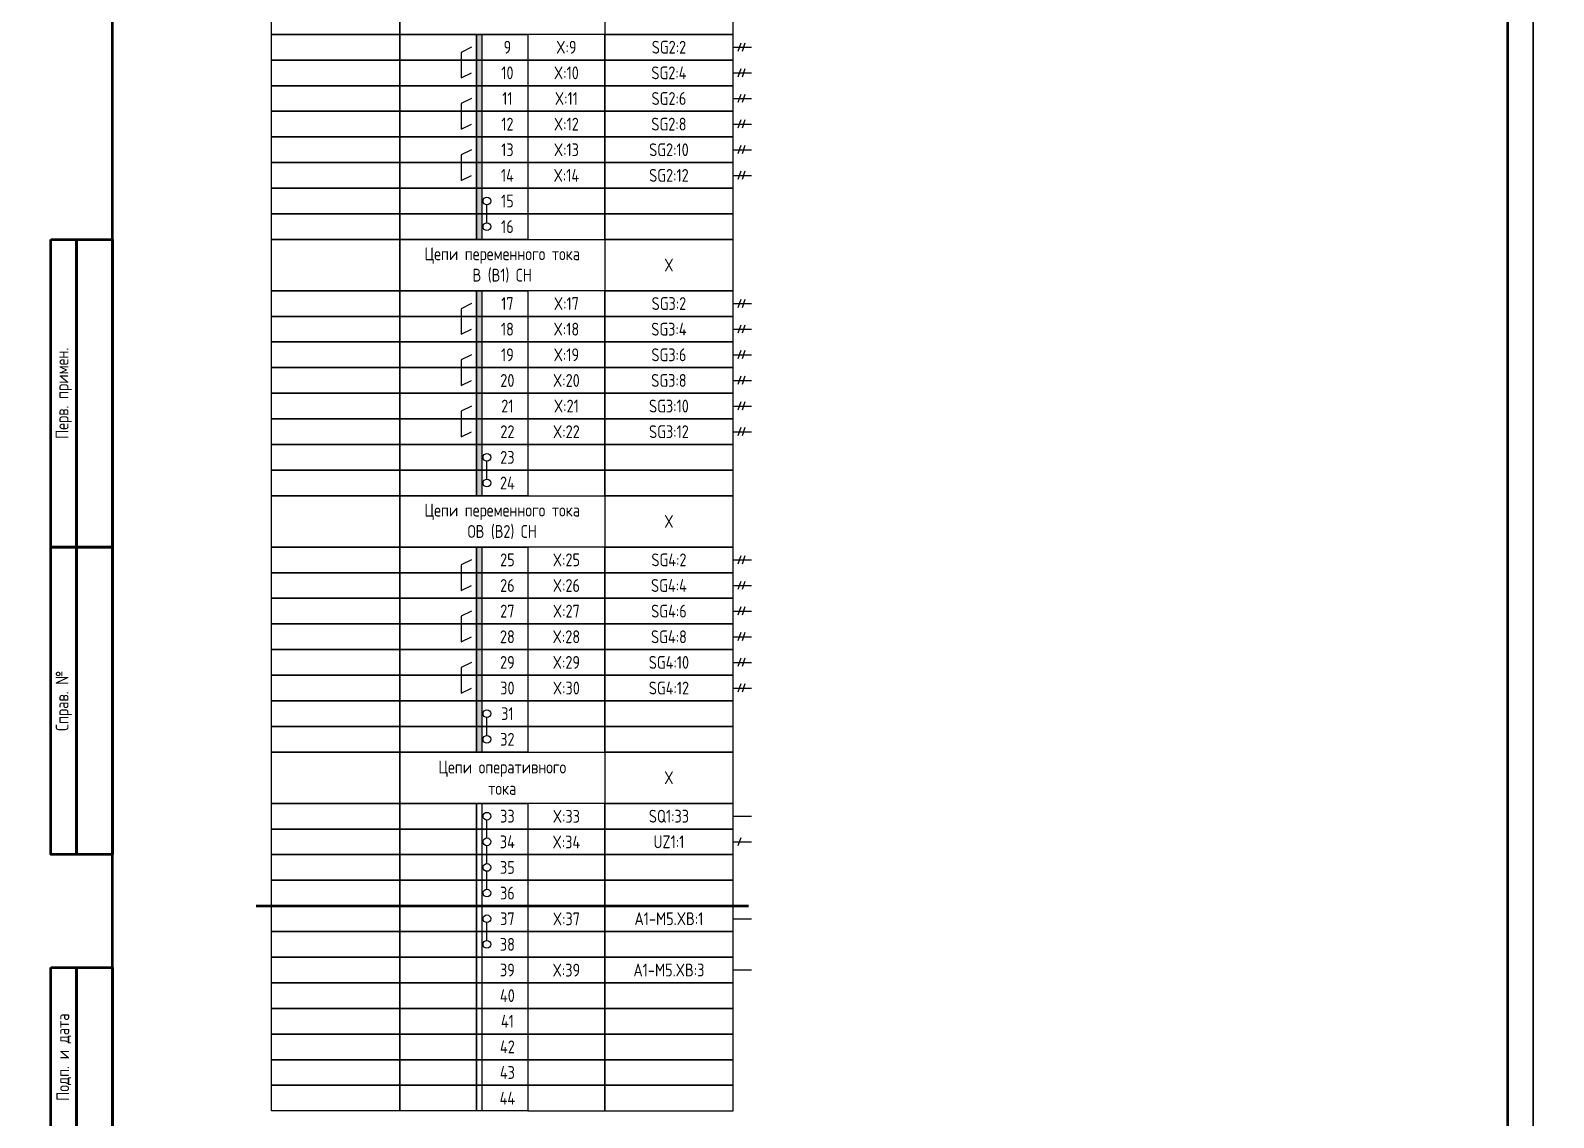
# Model space of a CAD drawing. Header units: millimetres. Extents: x -1117 to 3702, y -90 to 586.
# Drawn here: x 2104 to 2401, y 120.7 to 332.8 of the extents above; entities that cross this region are included whole.
import ezdxf

# ---------------------------------------------------------------- set-up
doc = ezdxf.new("R2010")
doc.units = ezdxf.units.MM
doc.styles.add('Gost_type_A', font='GOST_A.TTF')

# ---------------------------------------------------------------- blocks, each defined once
blk = doc.blocks.new('Штамп левый верхний')
at = {"lineweight": 50}
for points in [[(-12, 0), (-7, 0), (-7, -60), (-12, -60)], [(-7, 0), (0, 0), (0, -60), (-7, -60)], [(-12, -60), (-7, -60), (-7, -120), (-12, -120)], [(-7, -60), (0, -60), (0, -120), (-7, -120)]]:
    blk.add_lwpolyline(points, close=True, dxfattribs=at)
at = {"char_height": 2.5, "width": 60, "attachment_point": 5, "rotation": 90, "style": 'Gost_type_A'}
for s, insert in [('Перв. примен.', (-9.5, -30)), ('Справ. №', (-9.5, -90))]:
    blk.add_mtext(s, dxfattribs=dict(at, insert=insert))
blk = doc.blocks.new('Штамп левый нижний')
at = {"lineweight": 50}
for points in [[(-12, 145), (-7, 145), (-7, 110), (-12, 110)], [(-7, 145), (0, 145), (0, 110), (-7, 110)], [(-12, 110), (-7, 110), (-7, 85), (-12, 85)], [(-7, 110), (0, 110), (0, 85), (-7, 85)], [(-12, 85), (-7, 85), (-7, 60), (-12, 60)], [(-7, 85), (0, 85), (0, 60), (-7, 60)], [(-12, 60), (-7, 60), (-7, 25), (-12, 25)], [(-7, 60), (0, 60), (0, 25), (-7, 25)], [(-12, 25), (-7, 25), (-7, 0), (-12, 0)], [(-7, 25), (0, 25), (0, 0), (-7, 0)]]:
    blk.add_lwpolyline(points, close=True, dxfattribs=at)
at = {"char_height": 2.5, "attachment_point": 5, "rotation": 90, "style": 'Gost_type_A'}
for s, insert, width in [('Подп. и дата', (-9.5, 127.5), 35), ('Инв. № дубл.', (-9.5, 97.5), 25), ('Взам. инв. №', (-9.5, 72.5), 25), ('Подп. и дата', (-9.5, 42.5), 35), ('Инв. N подл.', (-9.5, 12.5), 25)]:
    blk.add_mtext(s, dxfattribs=dict(at, insert=insert, width=width))

msp = doc.modelspace()

# ---------------------------------------------------------------- hatches: boundary and pattern name
h = msp.add_hatch(color=256)
h.dxf.hatch_style = 1
h.paths.add_polyline_path([(2192, 332), (2191, 332), (2191, 292), (2192, 292)])
h = msp.add_hatch(color=256)
h.dxf.hatch_style = 1
h.paths.add_polyline_path([(2192, 282), (2191, 282), (2191, 242), (2192, 242)])
h = msp.add_hatch(color=256)
h.dxf.hatch_style = 1
h.paths.add_polyline_path([(2191, 242), (2192, 242), (2192, 262), (2191, 262)])
h.paths.add_polyline_path([(2191, 192), (2192, 192), (2192, 232), (2191, 232)])

# ---------------------------------------------------------------- linework, layer by layer
for p, q in [((2242.54, 330.31), (2241.96, 328.69)), ((2243.33, 330.31), (2242.75, 328.69)), ((2241, 329.5), (2244.62, 329.5)), ((2241, 324.5), (2244.62, 324.5)), ((2242.54, 325.31), (2241.96, 323.69)), ((2243.33, 325.31), (2242.75, 323.69)), ((2241, 319.5), (2244.62, 319.5)), ((2242.54, 320.31), (2241.96, 318.69)), ((2243.33, 320.31), (2242.75, 318.69)), ((2242.54, 315.31), (2241.96, 313.69)), ((2243.33, 315.31), (2242.75, 313.69)), ((2241, 314.5), (2244.62, 314.5)), ((2241, 309.5), (2244.62, 309.5)), ((2242.54, 310.31), (2241.96, 308.69)), ((2243.33, 310.31), (2242.75, 308.69)), ((2241, 304.5), (2244.62, 304.5)), ((2242.54, 305.31), (2241.96, 303.69)), ((2243.33, 305.31), (2242.75, 303.69)), ((2193, 295.25), (2193, 298.75)), ((2241, 279.5), (2244.62, 279.5)), ((2242.54, 280.31), (2241.96, 278.69)), ((2243.33, 280.31), (2242.75, 278.69)), ((2241, 274.5), (2244.62, 274.5)), ((2242.54, 275.31), (2241.96, 273.69)), ((2243.33, 275.31), (2242.75, 273.69)), ((2242.54, 270.31), (2241.96, 268.69)), ((2243.33, 270.31), (2242.75, 268.69)), ((2241, 269.5), (2244.62, 269.5)), ((2241, 264.5), (2244.62, 264.5)), ((2242.54, 265.31), (2241.96, 263.69)), ((2243.33, 265.31), (2242.75, 263.69)), ((2241, 259.5), (2244.62, 259.5)), ((2242.54, 260.31), (2241.96, 258.69)), ((2243.33, 260.31), (2242.75, 258.69)), ((2241, 254.5), (2244.62, 254.5)), ((2242.54, 255.31), (2241.96, 253.69)), ((2243.33, 255.31), (2242.75, 253.69)), ((2193, 245.25), (2193, 248.75)), ((2241, 229.5), (2244.62, 229.5)), ((2242.54, 230.31), (2241.96, 228.69)), ((2243.33, 230.31), (2242.75, 228.69)), ((2241, 224.5), (2244.62, 224.5)), ((2242.54, 225.31), (2241.96, 223.69)), ((2243.33, 225.31), (2242.75, 223.69)), ((2242.54, 220.31), (2241.96, 218.69)), ((2243.33, 220.31), (2242.75, 218.69)), ((2241, 219.5), (2244.62, 219.5)), ((2241, 214.5), (2244.62, 214.5)), ((2242.54, 215.31), (2241.96, 213.69)), ((2243.33, 215.31), (2242.75, 213.69)), ((2241, 209.5), (2244.62, 209.5)), ((2242.54, 210.31), (2241.96, 208.69)), ((2243.33, 210.31), (2242.75, 208.69)), ((2242.54, 205.31), (2241.96, 203.69)), ((2243.33, 205.31), (2242.75, 203.69)), ((2241, 204.5), (2244.62, 204.5)), ((2193, 195.25), (2193, 198.75)), ((2241, 179.5), (2244.62, 179.5)), ((2242.54, 175.31), (2241.96, 173.69)), ((2241, 174.5), (2244.62, 174.5)), ((2241, 159.5), (2244.62, 159.5)), ((2241, 149.5), (2244.62, 149.5))]:
    msp.add_line(p, q)
at = {"lineweight": -2}
for p, q in [((2193, 175.25), (2193, 178.75)), ((2193, 170.25), (2193, 173.75)), ((2193, 165.25), (2193, 168.75)), ((2193, 155.25), (2193, 158.75))]:
    msp.add_line(p, q, dxfattribs=at)
at = {"lineweight": 50}
msp.add_line((2148, 162), (2244, 162), dxfattribs=at)
for points in [[(2397, 420), (2397, 0), (2100, 0), (2100, 420)], [(2694, 420), (2694, 0), (2397, 0), (2397, 420)], [(2151, 342), (2176, 342), (2176, 332), (2151, 332)], [(2176, 342), (2216, 342), (2216, 332), (2176, 332)], [(2241, 342), (2216, 342), (2216, 332), (2241, 332)], [(2151, 332), (2176, 332), (2176, 327), (2151, 327)], [(2176, 332), (2191, 332), (2191, 327), (2176, 327)], [(2191, 332), (2201, 332), (2201, 327), (2191, 327)], [(2216, 332), (2201, 332), (2201, 327), (2216, 327)], [(2241, 332), (2216, 332), (2216, 327), (2241, 327)], [(2151, 327), (2176, 327), (2176, 322), (2151, 322)], [(2176, 327), (2191, 327), (2191, 322), (2176, 322)], [(2191, 327), (2201, 327), (2201, 322), (2191, 322)], [(2216, 327), (2201, 327), (2201, 322), (2216, 322)], [(2241, 327), (2216, 327), (2216, 322), (2241, 322)], [(2151, 322), (2176, 322), (2176, 317), (2151, 317)], [(2176, 322), (2191, 322), (2191, 317), (2176, 317)], [(2191, 322), (2201, 322), (2201, 317), (2191, 317)], [(2216, 322), (2201, 322), (2201, 317), (2216, 317)], [(2241, 322), (2216, 322), (2216, 317), (2241, 317)], [(2151, 317), (2176, 317), (2176, 312), (2151, 312)], [(2176, 317), (2191, 317), (2191, 312), (2176, 312)], [(2191, 317), (2201, 317), (2201, 312), (2191, 312)], [(2216, 317), (2201, 317), (2201, 312), (2216, 312)], [(2241, 317), (2216, 317), (2216, 312), (2241, 312)], [(2151, 312), (2176, 312), (2176, 307), (2151, 307)], [(2176, 312), (2191, 312), (2191, 307), (2176, 307)], [(2191, 312), (2201, 312), (2201, 307), (2191, 307)], [(2216, 312), (2201, 312), (2201, 307), (2216, 307)], [(2241, 312), (2216, 312), (2216, 307), (2241, 307)], [(2151, 307), (2176, 307), (2176, 302), (2151, 302)], [(2176, 307), (2191, 307), (2191, 302), (2176, 302)], [(2191, 307), (2201, 307), (2201, 302), (2191, 302)], [(2216, 307), (2201, 307), (2201, 302), (2216, 302)], [(2241, 307), (2216, 307), (2216, 302), (2241, 302)], [(2151, 302), (2176, 302), (2176, 297), (2151, 297)], [(2176, 302), (2191, 302), (2191, 297), (2176, 297)], [(2191, 302), (2201, 302), (2201, 297), (2191, 297)], [(2216, 302), (2201, 302), (2201, 297), (2216, 297)], [(2241, 302), (2216, 302), (2216, 297), (2241, 297)], [(2151, 297), (2176, 297), (2176, 292), (2151, 292)], [(2176, 297), (2191, 297), (2191, 292), (2176, 292)], [(2191, 297), (2201, 297), (2201, 292), (2191, 292)], [(2216, 297), (2201, 297), (2201, 292), (2216, 292)], [(2241, 297), (2216, 297), (2216, 292), (2241, 292)], [(2151, 292), (2176, 292), (2176, 282), (2151, 282)], [(2176, 292), (2216, 292), (2216, 282), (2176, 282)], [(2241, 292), (2216, 292), (2216, 282), (2241, 282)], [(2151, 282), (2176, 282), (2176, 277), (2151, 277)], [(2176, 282), (2191, 282), (2191, 277), (2176, 277)], [(2191, 282), (2201, 282), (2201, 277), (2191, 277)], [(2216, 282), (2201, 282), (2201, 277), (2216, 277)], [(2241, 282), (2216, 282), (2216, 277), (2241, 277)], [(2151, 277), (2176, 277), (2176, 272), (2151, 272)], [(2176, 277), (2191, 277), (2191, 272), (2176, 272)], [(2191, 277), (2201, 277), (2201, 272), (2191, 272)], [(2216, 277), (2201, 277), (2201, 272), (2216, 272)], [(2241, 277), (2216, 277), (2216, 272), (2241, 272)], [(2151, 272), (2176, 272), (2176, 267), (2151, 267)], [(2176, 272), (2191, 272), (2191, 267), (2176, 267)], [(2191, 272), (2201, 272), (2201, 267), (2191, 267)], [(2216, 272), (2201, 272), (2201, 267), (2216, 267)], [(2241, 272), (2216, 272), (2216, 267), (2241, 267)], [(2151, 267), (2176, 267), (2176, 262), (2151, 262)], [(2176, 267), (2191, 267), (2191, 262), (2176, 262)], [(2191, 267), (2201, 267), (2201, 262), (2191, 262)], [(2216, 267), (2201, 267), (2201, 262), (2216, 262)], [(2241, 267), (2216, 267), (2216, 262), (2241, 262)], [(2151, 262), (2176, 262), (2176, 257), (2151, 257)], [(2176, 262), (2191, 262), (2191, 257), (2176, 257)], [(2191, 262), (2201, 262), (2201, 257), (2191, 257)], [(2216, 262), (2201, 262), (2201, 257), (2216, 257)], [(2241, 262), (2216, 262), (2216, 257), (2241, 257)], [(2151, 257), (2176, 257), (2176, 252), (2151, 252)], [(2176, 257), (2191, 257), (2191, 252), (2176, 252)], [(2191, 257), (2201, 257), (2201, 252), (2191, 252)], [(2216, 257), (2201, 257), (2201, 252), (2216, 252)], [(2241, 257), (2216, 257), (2216, 252), (2241, 252)], [(2151, 252), (2176, 252), (2176, 247), (2151, 247)], [(2176, 252), (2191, 252), (2191, 247), (2176, 247)], [(2191, 252), (2201, 252), (2201, 247), (2191, 247)], [(2216, 252), (2201, 252), (2201, 247), (2216, 247)], [(2241, 252), (2216, 252), (2216, 247), (2241, 247)], [(2151, 247), (2176, 247), (2176, 242), (2151, 242)], [(2176, 247), (2191, 247), (2191, 242), (2176, 242)], [(2191, 247), (2201, 247), (2201, 242), (2191, 242)], [(2216, 247), (2201, 247), (2201, 242), (2216, 242)], [(2241, 247), (2216, 247), (2216, 242), (2241, 242)], [(2151, 242), (2176, 242), (2176, 232), (2151, 232)], [(2176, 242), (2216, 242), (2216, 232), (2176, 232)], [(2241, 242), (2216, 242), (2216, 232), (2241, 232)], [(2151, 232), (2176, 232), (2176, 227), (2151, 227)], [(2176, 232), (2191, 232), (2191, 227), (2176, 227)], [(2191, 232), (2201, 232), (2201, 227), (2191, 227)], [(2216, 232), (2201, 232), (2201, 227), (2216, 227)], [(2241, 232), (2216, 232), (2216, 227), (2241, 227)], [(2151, 227), (2176, 227), (2176, 222), (2151, 222)], [(2176, 227), (2191, 227), (2191, 222), (2176, 222)], [(2191, 227), (2201, 227), (2201, 222), (2191, 222)], [(2216, 227), (2201, 227), (2201, 222), (2216, 222)], [(2241, 227), (2216, 227), (2216, 222), (2241, 222)], [(2151, 222), (2176, 222), (2176, 217), (2151, 217)], [(2176, 222), (2191, 222), (2191, 217), (2176, 217)], [(2191, 222), (2201, 222), (2201, 217), (2191, 217)], [(2216, 222), (2201, 222), (2201, 217), (2216, 217)], [(2241, 222), (2216, 222), (2216, 217), (2241, 217)], [(2151, 217), (2176, 217), (2176, 212), (2151, 212)], [(2176, 217), (2191, 217), (2191, 212), (2176, 212)], [(2191, 217), (2201, 217), (2201, 212), (2191, 212)], [(2216, 217), (2201, 217), (2201, 212), (2216, 212)], [(2241, 217), (2216, 217), (2216, 212), (2241, 212)], [(2151, 212), (2176, 212), (2176, 207), (2151, 207)], [(2176, 212), (2191, 212), (2191, 207), (2176, 207)], [(2191, 212), (2201, 212), (2201, 207), (2191, 207)], [(2216, 212), (2201, 212), (2201, 207), (2216, 207)], [(2241, 212), (2216, 212), (2216, 207), (2241, 207)], [(2151, 207), (2176, 207), (2176, 202), (2151, 202)], [(2176, 207), (2191, 207), (2191, 202), (2176, 202)], [(2191, 207), (2201, 207), (2201, 202), (2191, 202)], [(2216, 207), (2201, 207), (2201, 202), (2216, 202)], [(2241, 207), (2216, 207), (2216, 202), (2241, 202)], [(2151, 202), (2176, 202), (2176, 197), (2151, 197)], [(2176, 202), (2191, 202), (2191, 197), (2176, 197)], [(2191, 202), (2201, 202), (2201, 197), (2191, 197)], [(2216, 202), (2201, 202), (2201, 197), (2216, 197)], [(2241, 202), (2216, 202), (2216, 197), (2241, 197)], [(2151, 197), (2176, 197), (2176, 192), (2151, 192)], [(2176, 197), (2191, 197), (2191, 192), (2176, 192)], [(2191, 197), (2201, 197), (2201, 192), (2191, 192)], [(2216, 197), (2201, 197), (2201, 192), (2216, 192)], [(2241, 197), (2216, 197), (2216, 192), (2241, 192)], [(2151, 192), (2176, 192), (2176, 182), (2151, 182)], [(2176, 192), (2216, 192), (2216, 182), (2176, 182)], [(2241, 192), (2216, 192), (2216, 182), (2241, 182)], [(2151, 182), (2176, 182), (2176, 177), (2151, 177)], [(2176, 182), (2191, 182), (2191, 177), (2176, 177)], [(2191, 182), (2201, 182), (2201, 177), (2191, 177)], [(2216, 182), (2201, 182), (2201, 177), (2216, 177)], [(2241, 182), (2216, 182), (2216, 177), (2241, 177)], [(2151, 177), (2176, 177), (2176, 172), (2151, 172)], [(2176, 177), (2191, 177), (2191, 172), (2176, 172)], [(2191, 177), (2201, 177), (2201, 172), (2191, 172)], [(2216, 177), (2201, 177), (2201, 172), (2216, 172)], [(2241, 177), (2216, 177), (2216, 172), (2241, 172)], [(2151, 172), (2176, 172), (2176, 167), (2151, 167)], [(2176, 172), (2191, 172), (2191, 167), (2176, 167)], [(2191, 172), (2201, 172), (2201, 167), (2191, 167)], [(2216, 172), (2201, 172), (2201, 167), (2216, 167)], [(2241, 172), (2216, 172), (2216, 167), (2241, 167)], [(2151, 167), (2176, 167), (2176, 162), (2151, 162)], [(2176, 167), (2191, 167), (2191, 162), (2176, 162)], [(2191, 167), (2201, 167), (2201, 162), (2191, 162)], [(2216, 167), (2201, 167), (2201, 162), (2216, 162)], [(2241, 167), (2216, 167), (2216, 162), (2241, 162)], [(2151, 162), (2176, 162), (2176, 157), (2151, 157)], [(2176, 162), (2191, 162), (2191, 157), (2176, 157)], [(2191, 162), (2201, 162), (2201, 157), (2191, 157)], [(2216, 162), (2201, 162), (2201, 157), (2216, 157)], [(2241, 162), (2216, 162), (2216, 157), (2241, 157)], [(2151, 157), (2176, 157), (2176, 152), (2151, 152)], [(2176, 157), (2191, 157), (2191, 152), (2176, 152)], [(2191, 157), (2201, 157), (2201, 152), (2191, 152)], [(2216, 157), (2201, 157), (2201, 152), (2216, 152)], [(2241, 157), (2216, 157), (2216, 152), (2241, 152)], [(2151, 152), (2176, 152), (2176, 147), (2151, 147)], [(2176, 152), (2191, 152), (2191, 147), (2176, 147)], [(2191, 152), (2201, 152), (2201, 147), (2191, 147)], [(2216, 152), (2201, 152), (2201, 147), (2216, 147)], [(2241, 152), (2216, 152), (2216, 147), (2241, 147)], [(2151, 147), (2176, 147), (2176, 142), (2151, 142)], [(2176, 147), (2191, 147), (2191, 142), (2176, 142)], [(2191, 147), (2201, 147), (2201, 142), (2191, 142)], [(2216, 147), (2201, 147), (2201, 142), (2216, 142)], [(2241, 147), (2216, 147), (2216, 142), (2241, 142)], [(2151, 142), (2176, 142), (2176, 137), (2151, 137)], [(2176, 142), (2191, 142), (2191, 137), (2176, 137)], [(2191, 142), (2201, 142), (2201, 137), (2191, 137)], [(2216, 142), (2201, 142), (2201, 137), (2216, 137)], [(2241, 142), (2216, 142), (2216, 137), (2241, 137)], [(2151, 137), (2176, 137), (2176, 132), (2151, 132)], [(2176, 137), (2191, 137), (2191, 132), (2176, 132)], [(2191, 137), (2201, 137), (2201, 132), (2191, 132)], [(2216, 137), (2201, 137), (2201, 132), (2216, 132)], [(2241, 137), (2216, 137), (2216, 132), (2241, 132)], [(2151, 132), (2176, 132), (2176, 127), (2151, 127)], [(2176, 132), (2191, 132), (2191, 127), (2176, 127)], [(2191, 132), (2201, 132), (2201, 127), (2191, 127)], [(2216, 132), (2201, 132), (2201, 127), (2216, 127)], [(2241, 132), (2216, 132), (2216, 127), (2241, 127)], [(2151, 127), (2176, 127), (2176, 122), (2151, 122)], [(2176, 127), (2191, 127), (2191, 122), (2176, 122)], [(2191, 127), (2201, 127), (2201, 122), (2191, 122)], [(2216, 127), (2201, 127), (2201, 122), (2216, 122)], [(2241, 127), (2216, 127), (2216, 122), (2241, 122)]]:
    msp.add_lwpolyline(points, close=True)
msp.add_lwpolyline([(2392, 415), (2392, 5), (2120, 5), (2120, 415)], close=True, dxfattribs=at)
for points in [[(2191, 292), (2191, 332), (2192, 332), (2192, 292)], [(2190, 329.5), (2188, 328.5), (2188, 323.5), (2190, 324.5)], [(2190, 319.5), (2188, 318.5), (2188, 313.5), (2190, 314.5)], [(2190, 309.5), (2188, 308.5), (2188, 303.5), (2190, 304.5)], [(2190, 279.5), (2188, 278.5), (2188, 273.5), (2190, 274.5)], [(2191, 242), (2191, 282), (2192, 282), (2192, 242)], [(2190, 269.5), (2188, 268.5), (2188, 263.5), (2190, 264.5)], [(2190, 259.5), (2188, 258.5), (2188, 253.5), (2190, 254.5)], [(2191, 192), (2191, 232), (2192, 232), (2192, 192)], [(2190, 229.5), (2188, 228.5), (2188, 223.5), (2190, 224.5)], [(2190, 219.5), (2188, 218.5), (2188, 213.5), (2190, 214.5)], [(2190, 209.5), (2188, 208.5), (2188, 203.5), (2190, 204.5)], [(2192, 182), (2192, 122)]]:
    msp.add_lwpolyline(points)
for centre in [(2193, 299.5), (2193, 294.5), (2193, 249.5), (2193, 244.5), (2193, 199.5), (2193, 194.5)]:
    msp.add_circle(centre, 0.75)
at = {"lineweight": -2}
for centre in [(2193, 179.5), (2193, 174.5), (2193, 174.5), (2193, 169.5), (2193, 169.5), (2193, 164.5), (2193, 159.5), (2193, 159.5), (2193, 154.5), (2193, 154.5)]:
    msp.add_circle(centre, 0.75, dxfattribs=at)

# ---------------------------------------------------------------- block references
at = {"color": 1}
for name, p in [('Штамп левый верхний', (2120, 292)), ('Штамп левый нижний', (2120, 5))]:
    msp.add_blockref(name, p, dxfattribs=at)

# ---------------------------------------------------------------- texts
at = {"ltscale": 10, "char_height": 2.5, "attachment_point": 5, "style": 'Gost_type_A'}
for s, insert, width in [('9', (2197, 329.5), 8), ('X:9', (2208.5, 329.5), 15), ('10', (2197, 324.5), 8), ('X:10', (2208.5, 324.5), 15), ('11', (2197, 319.5), 8), ('X:11', (2208.5, 319.5), 15), ('12', (2197, 314.5), 8), ('X:12', (2208.5, 314.5), 15), ('13', (2197, 309.5), 8), ('X:13', (2208.5, 309.5), 15), ('14', (2197, 304.5), 8), ('X:14', (2208.5, 304.5), 15), ('15', (2197, 299.5), 8), ('16', (2197, 294.5), 8), ('17', (2197, 279.5), 8), ('X:17', (2208.5, 279.5), 15), ('18', (2197, 274.5), 8), ('X:18', (2208.5, 274.5), 15), ('19', (2197, 269.5), 8), ('X:19', (2208.5, 269.5), 15), ('20', (2197, 264.5), 8), ('X:20', (2208.5, 264.5), 15), ('21', (2197, 259.5), 8), ('X:21', (2208.5, 259.5), 15), ('22', (2197, 254.5), 8), ('X:22', (2208.5, 254.5), 15), ('23', (2197, 249.5), 8), ('24', (2197, 244.5), 8), ('25', (2197, 229.5), 8), ('X:25', (2208.5, 229.5), 15), ('26', (2197, 224.5), 8), ('X:26', (2208.5, 224.5), 15), ('27', (2197, 219.5), 8), ('X:27', (2208.5, 219.5), 15), ('28', (2197, 214.5), 8), ('X:28', (2208.5, 214.5), 15), ('29', (2197, 209.5), 8), ('X:29', (2208.5, 209.5), 15), ('30', (2197, 204.5), 8), ('X:30', (2208.5, 204.5), 15), ('31', (2197, 199.5), 8), ('32', (2197, 194.5), 8), ('33', (2197, 179.5), 8), ('X:33', (2208.5, 179.47), 15), ('34', (2197, 174.5), 8), ('X:34', (2208.5, 174.47), 15), ('35', (2197, 169.5), 8), ('36', (2197, 164.5), 8), ('37', (2197, 159.5), 8), ('X:37', (2208.5, 159.47), 15), ('38', (2197, 154.5), 8), ('39', (2197, 149.5), 8), ('X:39', (2208.5, 149.47), 15), ('40', (2197, 144.5), 8), ('41', (2197, 139.5), 8), ('42', (2197, 134.5), 8), ('43', (2197, 129.5), 8), ('44', (2197, 124.5), 8)]:
    msp.add_mtext(s, dxfattribs=dict(at, insert=insert, width=width))
at = {"char_height": 2.5, "attachment_point": 5, "style": 'Gost_type_A'}
for s, insert, width in [('SG2:2', (2228.5, 329.5), 25), ('SG2:4', (2228.5, 324.5), 25), ('SG2:6', (2228.5, 319.5), 25), ('SG2:8', (2228.5, 314.5), 25), ('SG2:10', (2228.5, 309.5), 25), ('SG2:12', (2228.5, 304.5), 25), ('Цепи переменного тока \\PВ (В1) СН', (2196, 287), 40), ('X', (2228.5, 287), 25), ('SG3:2', (2228.5, 279.5), 25), ('SG3:4', (2228.5, 274.5), 25), ('SG3:6', (2228.5, 269.5), 25), ('SG3:8', (2228.5, 264.5), 25), ('SG3:10', (2228.5, 259.5), 25), ('SG3:12', (2228.5, 254.5), 25), ('Цепи переменного тока \\PОВ (В2) СН', (2196, 237), 40), ('X', (2228.5, 237), 25), ('SG4:2', (2228.5, 229.5), 25), ('SG4:4', (2228.5, 224.5), 25), ('SG4:6', (2228.5, 219.5), 25), ('SG4:8', (2228.5, 214.5), 25), ('SG4:10', (2228.5, 209.5), 25), ('SG4:12', (2228.5, 204.5), 25), ('Цепи оперативного \\Pтока ', (2196, 187), 40), ('X', (2228.5, 187), 25), ('SQ1:33', (2228.5, 179.5), 25), ('A1-М5.XB:1', (2228.5, 159.5), 25), ('A1-М5.XB:3', (2228.5, 149.5), 25)]:
    msp.add_mtext(s, dxfattribs=dict(at, insert=insert, width=width))
at = {"color": 0, "insert": (2228.5, 174.5), "char_height": 2.5, "width": 25, "attachment_point": 5, "style": 'Gost_type_A'}
msp.add_mtext('UZ1:1', dxfattribs=at)

doc.saveas('drawing.dxf')
